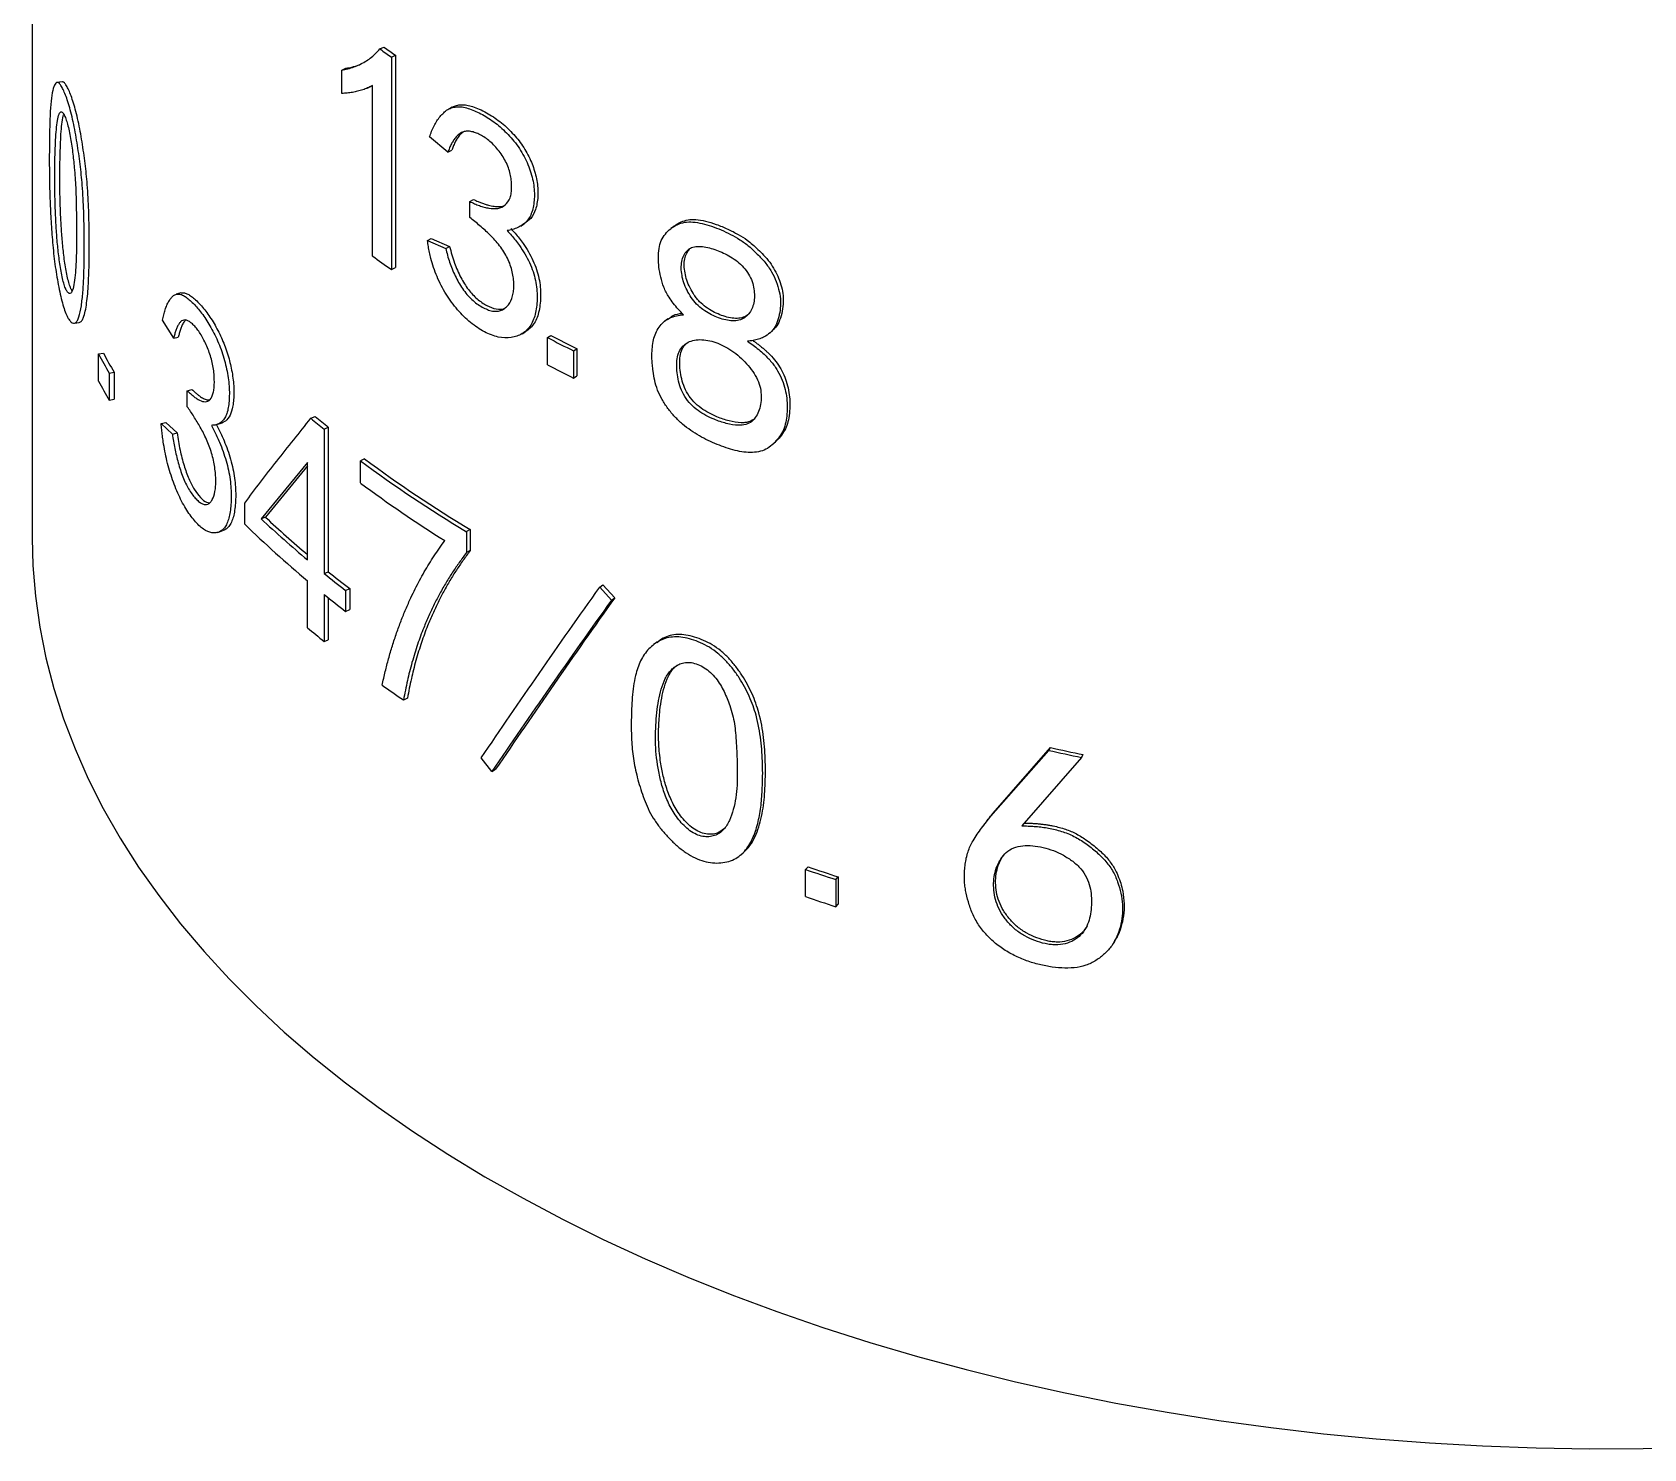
# Model space of a CAD drawing. Header units: millimetres. Extents: x 107291 to 113922, y -130611 to -125922.
# Drawn here: x 111576.7 to 111826, y -128225.7 to -128006.5 of the extents above; entities that cross this region are included whole.
import ezdxf

# ---------------------------------------------------------------- set-up
doc = ezdxf.new("R2010")
doc.units = ezdxf.units.MM
doc.header["$LTSCALE"] = 13
doc.layers.add('几何体', color=7, linetype='Continuous')

msp = doc.modelspace()

# ---------------------------------------------------------------- linework, layer by layer
at = {"layer": '几何体'}
for p, q in [((111576.74, -127684.67), (111576.74, -128084.83)), ((111630.52, -128009.13), (111631.14, -128008.84)), ((111632.31, -128010.39), (111632.92, -128010.1)), ((111632.92, -128010.1), (111632.92, -128042.95)), ((111624.61, -128012.39), (111625.26, -128012.11)), ((111624.61, -128016.02), (111624.61, -128012.39)), ((111632.31, -128010.39), (111632.31, -128043.24)), ((111629.35, -128041.14), (111629.35, -128014.78)), ((111641.03, -128025.12), (111638.19, -128022.74)), ((111641.03, -128025.12), (111641.62, -128024.8)), ((111644.41, -128032.72), (111644.99, -128032.4)), ((111644.41, -128035.21), (111644.41, -128032.72)), ((111637.87, -128038.77), (111638.47, -128038.46)), ((111637.87, -128038.77), (111640.71, -128040.01)), ((111638.47, -128038.46), (111641.3, -128039.69)), ((111640.71, -128040.01), (111641.3, -128039.69)), ((111632.31, -128043.24), (111632.92, -128042.95)), ((111598.62, -128053.88), (111596.87, -128051.09)), ((111598.62, -128053.88), (111599.34, -128053.69)), ((111656.44, -128053.78), (111656.98, -128053.44)), ((111656.44, -128057.98), (111656.44, -128053.78)), ((111690.83, -128053.07), (111690.87, -128053.03)), ((111586.99, -128056.31), (111587.75, -128056.17)), ((111586.99, -128060.51), (111586.99, -128056.31)), ((111660.48, -128055.85), (111661, -128055.5)), ((111660.48, -128055.85), (111660.48, -128060.05)), ((111661, -128055.5), (111661, -128059.7)), ((111588.64, -128059.28), (111589.4, -128059.13)), ((111588.64, -128059.28), (111588.64, -128063.48)), ((111589.4, -128059.13), (111589.4, -128063.33)), ((111660.48, -128060.05), (111661, -128059.7)), ((111600.73, -128061.99), (111601.45, -128061.79)), ((111600.73, -128064.47), (111600.73, -128061.99)), ((111588.64, -128063.48), (111589.4, -128063.33)), ((111596.69, -128067.07), (111597.42, -128066.89)), ((111596.69, -128067.07), (111598.42, -128068.72)), ((111597.42, -128066.89), (111599.15, -128068.53)), ((111619.85, -128066.26), (111620.51, -128066)), ((111598.42, -128068.72), (111599.15, -128068.53)), ((111621.88, -128067.92), (111622.53, -128067.65)), ((111621.88, -128067.92), (111621.88, -128090.27)), ((111622.53, -128067.65), (111622.53, -128090)), ((111619.32, -128073.08), (111612.14, -128081.81)), ((111619.32, -128073.62), (111612.82, -128081.57)), ((111619.32, -128088.16), (111619.32, -128073.08)), ((111628.14, -128072.55), (111627.5, -128072.84)), ((111627.5, -128076.27), (111627.5, -128072.84)), ((111609.61, -128082.62), (111609.61, -128079.37)), ((111612.82, -128081.57), (111612.14, -128081.81)), ((111644.49, -128083.48), (111643.91, -128083.8)), ((111643.91, -128083.8), (111643.91, -128087.05)), ((111644.49, -128083.48), (111644.49, -128086.73)), ((111644.49, -128086.73), (111643.91, -128087.05)), ((111619.32, -128098.67), (111619.32, -128091.41)), ((111621.88, -128090.27), (111622.53, -128090)), ((111664.51, -128092.39), (111665.02, -128092.04)), ((111664.51, -128092.39), (111666.32, -128094.4)), ((111665.02, -128092.04), (111666.83, -128094.04)), ((111621.88, -128093.52), (111621.88, -128100.77)), ((111622.53, -128094.04), (111622.53, -128100.51)), ((111625.22, -128092.89), (111625.86, -128092.61)), ((111625.22, -128092.89), (111625.22, -128096.14)), ((111625.86, -128092.61), (111625.86, -128095.86)), ((111666.32, -128094.4), (111666.83, -128094.04)), ((111625.22, -128096.14), (111625.86, -128095.86)), ((111621.88, -128100.77), (111622.53, -128100.51)), ((111634.77, -128109.55), (111634.16, -128109.85)), ((111725.35, -128127.37), (111734.24, -128117.21)), ((111733.96, -128117.65), (111734.24, -128117.21)), ((111647.85, -128120.89), (111646.2, -128118.78)), ((111725.03, -128127.8), (111733.96, -128117.65)), ((111739.03, -128118.72), (111729.81, -128129.32)), ((111739.03, -128118.72), (111739.3, -128118.28)), ((111647.85, -128120.89), (111648.42, -128120.56)), ((111725.03, -128127.8), (111725.35, -128127.37)), ((111696.35, -128136.06), (111696.76, -128135.66)), ((111696.35, -128140.26), (111696.35, -128136.06)), ((111701.03, -128137.61), (111701.42, -128137.21)), ((111701.42, -128137.21), (111701.42, -128141.41)), ((111701.03, -128137.61), (111701.03, -128141.82)), ((111701.03, -128141.82), (111701.42, -128141.41))]:
    msp.add_line(p, q, dxfattribs=at)
at = {"layer": '几何体', "flags": 128}
for points in [[(111581.37, -128014.23), (111580.98, -128014.28), (111580.58, -128014.32)], [(111641.71, -128018.13), (111641.42, -128018.29), (111641.12, -128018.44)], [(111652.3, -128036.52), (111652.57, -128036.36), (111652.84, -128036.19)], [(111676.01, -128036.54), (111675.77, -128036.73), (111675.52, -128036.92)], [(111599.73, -128046.88), (111599.37, -128046.98), (111599, -128047.08)], [(111583.25, -128051.55), (111583.63, -128051.5), (111584.02, -128051.44)], [(111675.07, -128050.85), (111674.83, -128051.04), (111674.59, -128051.23)], [(111652.5, -128053.19), (111652.77, -128053.03), (111653.04, -128052.86)], [(111690.88, -128053.02), (111691.04, -128052.88), (111691.25, -128052.68)], [(111605.44, -128067.17), (111605.79, -128067.07), (111606.14, -128066.96)], [(111691.3, -128070.27), (111691.51, -128070.08), (111691.72, -128069.89)], [(111576.74, -128084.83), (111576.85, -128089.01), (111577.24, -128093.79), (111577.9, -128098.56), (111578.85, -128103.31), (111580.08, -128108.04), (111581.58, -128112.75), (111583.36, -128117.42), (111585.42, -128122.05), (111587.74, -128126.64), (111590.34, -128131.19), (111593.2, -128135.68), (111596.32, -128140.11), (111599.7, -128144.48), (111603.34, -128148.77), (111607.22, -128153), (111611.36, -128157.15), (111615.73, -128161.21), (111620.34, -128165.18), (111625.19, -128169.07), (111630.25, -128172.85), (111635.54, -128176.53), (111641.04, -128180.11), (111646.75, -128183.58), (111652.66, -128186.93), (111658.76, -128190.17), (111665.05, -128193.28), (111671.52, -128196.27), (111678.16, -128199.13), (111684.97, -128201.86), (111691.93, -128204.46), (111699.04, -128206.91), (111706.29, -128209.23), (111713.68, -128211.4), (111721.18, -128213.43), (111728.81, -128215.3), (111736.53, -128217.03), (111744.36, -128218.6), (111752.27, -128220.02), (111760.26, -128221.29), (111768.32, -128222.4), (111776.45, -128223.34), (111784.62, -128224.13), (111792.84, -128224.76), (111801.08, -128225.23), (111809.35, -128225.53), (111817.64, -128225.67), (111825.92, -128225.65), (111834.2, -128225.47)], [(111605.44, -128083.91), (111605.79, -128083.8), (111606.14, -128083.69)], [(111673.35, -128100.9), (111673.1, -128101.09), (111672.85, -128101.28)], [(111686.47, -128133.67), (111686.69, -128133.48), (111686.9, -128133.29)], [(111744.09, -128147.27), (111744.21, -128147.06), (111744.33, -128146.84)]]:
    msp.add_lwpolyline(points, dxfattribs=at)
at = {"layer": '几何体'}
for centre, radius, start, end in [((111745.24, -127848.16), 197.66, 234.5254, 235.1583), ((111745.48, -127848.4), 197.02, 234.5254, 235.1583), ((111744.52, -127882.03), 196.43, 234.1008, 235.1601), ((111773.19, -127830.39), 252.06, 242.4074, 243.439), ((111773.34, -127830.78), 251.23, 242.4074, 243.439), ((111680.12, -128006.13), 105.79, 208.3161, 210.1565), ((111680.58, -128006.16), 105.45, 208.3161, 210.1565), ((111773.19, -127834.6), 252.06, 242.4074, 243.439), ((111680.12, -128010.33), 105.79, 208.3161, 210.1565), ((111731.9, -127931.1), 175.57, 230.3428, 231.199), ((111732.19, -127931.27), 174.99, 230.3428, 231.199), ((111750.06, -127907.26), 206, 233.4911, 238.9818), ((111750.29, -127907.52), 205.32, 233.4911, 238.9818), ((111748.18, -127913.4), 202.71, 233.4645, 237.9251), ((111724.8, -127961.85), 164.56, 226.798, 230.1357), ((111724.81, -127962.33), 163.58, 226.7958, 229.8415), ((111722.93, -127967.23), 161.73, 225.5161, 230.1589), ((111735.42, -127949.05), 181.2, 231.2016, 232.5431), ((111735.7, -127949.24), 180.61, 231.2016, 232.5431), ((111735.42, -127952.29), 181.2, 231.2016, 232.5431), ((111731.54, -127964.39), 175, 230.1131, 231.2001), ((111746.54, -127944.48), 199.93, 234.6501, 235.8017), ((111814.11, -127752.26), 373.59, 257.6557, 258.4475), ((111814.09, -127751.5), 374.81, 257.6557, 258.4475), ((111800.51, -127830.21), 323.1, 251.1931, 252.0673), ((111800.58, -127830.81), 322.05, 251.1931, 252.0673), ((111800.51, -127834.41), 323.1, 251.1931, 252.0673)]:
    msp.add_arc(centre, radius, start, end, dxfattribs=at)
for points, knots in [([(111624.61, -128012.39), (111624.93, -128012.34), (111625.57, -128012.23), (111626.48, -128011.93), (111627.38, -128011.57), (111628.22, -128011.11), (111629.05, -128010.55), (111629.81, -128009.9), (111630.29, -128009.39), (111630.52, -128009.13)], [0, 0, 0, 0, 0.140882, 0.289578, 0.425671, 0.575323, 0.712601, 0.858595, 1, 1, 1, 1]), ([(111625.26, -128012.11), (111625.57, -128012.06), (111626.21, -128011.94), (111627.03, -128011.69), (111627.53, -128011.47), (111627.72, -128011.39)], [0, 0, 0, 0, 0.3668284, 0.7540698, 1, 1, 1, 1]), ([(111579.4, -128023.78), (111579.41, -128023.2), (111579.42, -128022.02), (111579.46, -128020.34), (111579.54, -128018.5), (111579.68, -128016.64), (111579.92, -128015.39), (111580.17, -128014.71), (111580.39, -128014.39), (111580.64, -128014.27), (111580.93, -128014.43), (111581.26, -128014.88), (111581.61, -128015.58), (111581.98, -128016.47), (111582.35, -128017.56), (111582.73, -128018.89), (111583.08, -128020.38), (111583.4, -128021.99), (111583.78, -128024.18), (111584.09, -128026.41), (111584.34, -128028.6), (111584.56, -128031.08), (111584.72, -128034.28), (111584.81, -128038.1), (111584.79, -128041.44), (111584.73, -128044.35), (111584.59, -128046.78), (111584.36, -128048.94), (111584.06, -128050.39), (111583.74, -128051.18), (111583.45, -128051.52), (111583.12, -128051.6), (111582.77, -128051.42), (111582.4, -128051), (111582.03, -128050.3), (111581.66, -128049.32), (111581.31, -128048.1), (111580.99, -128046.71), (111580.69, -128045.21), (111580.43, -128043.64), (111580.19, -128042.01), (111580, -128040.33), (111579.85, -128038.67), (111579.73, -128037.03), (111579.6, -128034.87), (111579.47, -128032.24), (111579.4, -128029.27), (111579.38, -128026.47), (111579.39, -128024.67), (111579.4, -128023.78)], [0, 0, 0, 0, 0.020683, 0.041911, 0.062472, 0.093682, 0.124892, 0.140524, 0.15616, 0.1718, 0.187443, 0.20309, 0.218748, 0.234408, 0.250059, 0.265704, 0.281345, 0.296981, 0.312616, 0.343827, 0.359451, 0.375071, 0.416505, 0.457995, 0.499964, 0.531198, 0.56243, 0.593654, 0.624858, 0.640486, 0.656113, 0.671754, 0.6874, 0.703046, 0.718702, 0.734356, 0.750005, 0.765653, 0.781307, 0.796936, 0.812588, 0.828212, 0.843833, 0.859459, 0.875083, 0.906308, 0.937528, 0.968968, 1, 1, 1, 1]), ([(111584.02, -128051.42), (111584.09, -128051.41), (111584.26, -128051.38), (111584.51, -128051.05), (111584.78, -128050.41), (111585.02, -128049.41), (111585.21, -128048.1), (111585.36, -128046.63), (111585.45, -128045.04), (111585.52, -128043.36), (111585.57, -128041.02), (111585.58, -128037.98), (111585.49, -128034.16), (111585.31, -128030.46), (111584.95, -128026.85), (111584.55, -128024.06), (111584.17, -128021.87), (111583.85, -128020.27), (111583.5, -128018.79), (111583.13, -128017.46), (111582.76, -128016.37), (111582.39, -128015.48), (111582.04, -128014.78), (111581.72, -128014.35), (111581.5, -128014.19), (111581.39, -128014.24), (111581.37, -128014.25)], [0, 0, 0, 0, 0.019605, 0.050983, 0.082376, 0.124334, 0.16621, 0.207954, 0.24999, 0.291167, 0.333584, 0.417981, 0.501417, 0.584733, 0.64746, 0.710163, 0.741557, 0.772936, 0.804311, 0.83568, 0.867053, 0.898442, 0.929831, 0.961206, 0.992585, 1, 1, 1, 1]), ([(111629.35, -128014.78), (111629.1, -128014.91), (111628.62, -128015.17), (111627.86, -128015.47), (111627.08, -128015.69), (111626.27, -128015.86), (111625.45, -128015.96), (111624.9, -128016), (111624.61, -128016.02)], [0, 0, 0, 0, 0.169169, 0.326691, 0.499896, 0.667896, 0.830059, 1, 1, 1, 1]), ([(111628.53, -128015.2), (111628.63, -128015.15), (111628.83, -128015.06), (111629.03, -128014.97), (111629.13, -128014.92)], [0, 0, 0, 0, 0.500004, 1, 1, 1, 1]), ([(111629.35, -128014.82), (111629.31, -128014.84), (111629.24, -128014.87), (111629.17, -128014.9), (111629.13, -128014.92)], [0, 0, 0, 0, 0.5586179, 1, 1, 1, 1]), ([(111580.27, -128025.44), (111580.25, -128026.7), (111580.2, -128029.21), (111580.26, -128032.75), (111580.39, -128035.74), (111580.53, -128038.09), (111580.72, -128040.12), (111580.92, -128041.75), (111581.1, -128042.95), (111581.3, -128044.1), (111581.54, -128045.15), (111581.81, -128046.01), (111582.08, -128046.61), (111582.34, -128046.92), (111582.58, -128046.99), (111582.8, -128046.83), (111583.04, -128046.33), (111583.25, -128045.31), (111583.42, -128043.76), (111583.53, -128042.06), (111583.59, -128040.32), (111583.6, -128038.6), (111583.59, -128036.96), (111583.58, -128035.31), (111583.55, -128033.65), (111583.52, -128032.07), (111583.47, -128030.57), (111583.38, -128029.06), (111583.23, -128027.24), (111583.05, -128025.5), (111582.84, -128023.87), (111582.64, -128022.66), (111582.4, -128021.51), (111582.14, -128020.52), (111581.87, -128019.71), (111581.6, -128019.14), (111581.36, -128018.85), (111581.14, -128018.84), (111580.97, -128019.05), (111580.76, -128019.52), (111580.58, -128020.48), (111580.43, -128021.95), (111580.33, -128023.62), (111580.29, -128024.83), (111580.27, -128025.44)], [0, 0, 0, 0, 0.062464, 0.124898, 0.156142, 0.187378, 0.218603, 0.23424, 0.249878, 0.265523, 0.281168, 0.296809, 0.312447, 0.328096, 0.343742, 0.359378, 0.37501, 0.406212, 0.437454, 0.468697, 0.499937, 0.52462, 0.550462, 0.57519, 0.601039, 0.624934, 0.645918, 0.666463, 0.687425, 0.718662, 0.734296, 0.749925, 0.765553, 0.781191, 0.796844, 0.812487, 0.828132, 0.843771, 0.859411, 0.875048, 0.906268, 0.937509, 0.968752, 1, 1, 1, 1]), ([(111581.06, -128025.35), (111581.08, -128024.75), (111581.12, -128023.53), (111581.21, -128021.86), (111581.36, -128020.4), (111581.51, -128019.53), (111581.62, -128019.28), (111581.63, -128019.25)], [0, 0, 0, 0, 0.243259, 0.486461, 0.729606, 0.972486, 1, 1, 1, 1]), ([(111638.19, -128022.74), (111638.29, -128022.44), (111638.51, -128021.86), (111638.88, -128021.02), (111639.31, -128020.26), (111639.81, -128019.58), (111640.37, -128018.99), (111640.99, -128018.48), (111641.72, -128018.17), (111642.54, -128018.04), (111643.44, -128018.11), (111644.39, -128018.37), (111645.38, -128018.77), (111646.37, -128019.27), (111647.38, -128019.87), (111648.39, -128020.57), (111649.38, -128021.4), (111650.34, -128022.34), (111651.26, -128023.37), (111652.1, -128024.51), (111652.84, -128025.74), (111653.44, -128027.02), (111653.9, -128028.32), (111654.22, -128029.6), (111654.4, -128030.84), (111654.43, -128032.02), (111654.32, -128033.12), (111654.12, -128034.15), (111653.77, -128035.06), (111653.24, -128035.79), (111652.6, -128036.36), (111651.86, -128036.77), (111651.06, -128037.07), (111650.49, -128037.18), (111650.21, -128037.23)], [0, 0, 0, 0, 0.031229, 0.062457, 0.093847, 0.124928, 0.156174, 0.187424, 0.21867, 0.249931, 0.281211, 0.312507, 0.343812, 0.375125, 0.406432, 0.437739, 0.469039, 0.500334, 0.53163, 0.562864, 0.593873, 0.625322, 0.656531, 0.687736, 0.718934, 0.750134, 0.781337, 0.812546, 0.843742, 0.874958, 0.906194, 0.937446, 0.968717, 1, 1, 1, 1]), ([(111641.71, -128018.13), (111641.93, -128018.03), (111642.37, -128017.83), (111643.13, -128017.73), (111643.96, -128017.79), (111644.88, -128018.02), (111645.91, -128018.42), (111646.98, -128018.96), (111648.05, -128019.62), (111649.08, -128020.34), (111650.06, -128021.18), (111650.99, -128022.1), (111651.84, -128023.08), (111652.6, -128024.11), (111653.28, -128025.21), (111653.83, -128026.33), (111654.28, -128027.48), (111654.62, -128028.62), (111654.93, -128030.17), (111655, -128031.67), (111654.83, -128033.02), (111654.55, -128034.23), (111653.95, -128035.41), (111653.19, -128035.92), (111652.82, -128036.16)], [0, 0, 0, 0, 0.038696, 0.078513, 0.118239, 0.159584, 0.204472, 0.253498, 0.299185, 0.342775, 0.385394, 0.427708, 0.467983, 0.50642, 0.545151, 0.584466, 0.620608, 0.659802, 0.699284, 0.778427, 0.820785, 0.860714, 0.93307, 1, 1, 1, 1]), ([(111644.41, -128032.72), (111644.66, -128032.84), (111645.16, -128033.08), (111645.9, -128033.37), (111646.65, -128033.61), (111647.62, -128033.83), (111648.79, -128033.88), (111649.96, -128033.37), (111650.6, -128032.41), (111650.85, -128031.41), (111650.91, -128030.56), (111650.88, -128029.66), (111650.76, -128028.72), (111650.5, -128027.74), (111650.11, -128026.76), (111649.58, -128025.81), (111648.75, -128024.64), (111647.8, -128023.61), (111646.79, -128022.84), (111646.03, -128022.37), (111645.28, -128022.07), (111644.56, -128021.87), (111643.87, -128021.82), (111643.27, -128021.99), (111642.74, -128022.3), (111642.29, -128022.73), (111641.91, -128023.24), (111641.57, -128023.81), (111641.28, -128024.44), (111641.11, -128024.89), (111641.03, -128025.12)], [0, 0, 0, 0, 0.031335, 0.062665, 0.093994, 0.125314, 0.187821, 0.250174, 0.312382, 0.343606, 0.374817, 0.406326, 0.437197, 0.468599, 0.499693, 0.53101, 0.562215, 0.624658, 0.655972, 0.687282, 0.718601, 0.749913, 0.7812, 0.812469, 0.843796, 0.874997, 0.906255, 0.937507, 0.968754, 1, 1, 1, 1]), ([(111643.37, -128021.99), (111643.24, -128022.1), (111642.9, -128022.36), (111642.57, -128022.82), (111642.3, -128023.25), (111642.13, -128023.56), (111641.98, -128023.89), (111641.8, -128024.3), (111641.69, -128024.61), (111641.62, -128024.8)], [0, 0, 0, 0, 0.168406, 0.414787, 0.517898, 0.620717, 0.724665, 0.833911, 1, 1, 1, 1]), ([(111582.92, -128046.53), (111582.9, -128046.51), (111582.79, -128046.39), (111582.59, -128045.9), (111582.32, -128045.05), (111582.09, -128044), (111581.88, -128042.85), (111581.7, -128041.66), (111581.55, -128040.43), (111581.43, -128039.22), (111581.29, -128037.61), (111581.17, -128035.66), (111581.07, -128033.16), (111581.01, -128030.53), (111581, -128027.84), (111581.04, -128026.18), (111581.06, -128025.35)], [0, 0, 0, 0, 0.0115225, 0.0608607, 0.1102135, 0.1595976, 0.2090119, 0.258425, 0.3078606, 0.357299, 0.4067457, 0.5055855, 0.6044703, 0.7362468, 0.8690427, 1, 1, 1, 1]), ([(111644.99, -128032.4), (111645.23, -128032.52), (111645.64, -128032.72), (111646.25, -128032.96), (111646.78, -128033.15), (111647.29, -128033.3), (111647.74, -128033.4), (111648.18, -128033.47), (111648.88, -128033.52), (111649.48, -128033.54), (111649.82, -128033.3), (111649.84, -128033.29)], [0, 0, 0, 0, 0.139604, 0.243769, 0.357487, 0.454173, 0.544235, 0.632153, 0.717042, 0.983393, 1, 1, 1, 1]), ([(111650.21, -128037.23), (111650.43, -128037.48), (111650.87, -128037.96), (111651.52, -128038.73), (111652.22, -128039.67), (111652.96, -128040.83), (111653.66, -128042.18), (111654.24, -128043.57), (111654.73, -128045.41), (111654.9, -128047.6), (111654.72, -128049.58), (111654.31, -128050.97), (111653.87, -128051.89), (111653.28, -128052.63), (111652.55, -128053.2), (111651.72, -128053.58), (111650.52, -128053.88), (111649.18, -128053.83), (111647.76, -128053.4), (111646.68, -128052.91), (111645.6, -128052.25), (111644.54, -128051.46), (111643.51, -128050.55), (111642.52, -128049.5), (111641.6, -128048.32), (111640.74, -128047.07), (111639.98, -128045.74), (111639.33, -128044.35), (111638.81, -128042.94), (111638.44, -128041.68), (111638.19, -128040.6), (111638.01, -128039.67), (111637.92, -128039.08), (111637.87, -128038.77)], [0, 0, 0, 0, 0.021264, 0.041671, 0.062599, 0.093889, 0.125105, 0.156327, 0.187529, 0.249815, 0.312187, 0.343405, 0.374629, 0.405859, 0.437115, 0.468379, 0.499662, 0.562117, 0.593426, 0.624739, 0.656058, 0.687373, 0.71868, 0.749983, 0.781275, 0.812555, 0.843817, 0.875066, 0.906304, 0.937532, 0.958556, 0.978957, 1, 1, 1, 1]), ([(111640.71, -128040.01), (111640.79, -128040.36), (111640.96, -128041.05), (111641.28, -128042.11), (111641.69, -128043.17), (111642.15, -128044.22), (111642.68, -128045.24), (111643.29, -128046.22), (111643.97, -128047.13), (111644.73, -128047.91), (111645.52, -128048.55), (111646.33, -128049.08), (111647.14, -128049.46), (111647.94, -128049.71), (111648.68, -128049.73), (111649.36, -128049.57), (111649.93, -128049.21), (111650.57, -128048.55), (111651.02, -128047.63), (111651.22, -128046.51), (111651.25, -128045.59), (111651.19, -128044.62), (111651.01, -128043.6), (111650.71, -128042.55), (111650.12, -128041.16), (111649.28, -128039.84), (111648.31, -128038.7), (111647.56, -128037.9), (111646.78, -128037.17), (111645.99, -128036.48), (111645.2, -128035.82), (111644.68, -128035.41), (111644.41, -128035.21)], [0, 0, 0, 0, 0.031236, 0.062468, 0.093711, 0.124965, 0.156224, 0.18749, 0.218762, 0.25006, 0.281358, 0.312674, 0.343981, 0.37528, 0.406549, 0.437821, 0.469064, 0.500309, 0.562571, 0.593777, 0.624986, 0.656202, 0.68741, 0.718624, 0.749852, 0.812119, 0.843407, 0.874717, 0.90603, 0.937351, 0.968674, 1, 1, 1, 1]), ([(111650.76, -128036.9), (111650.99, -128037.15), (111651.43, -128037.63), (111652.08, -128038.4), (111652.77, -128039.34), (111653.51, -128040.49), (111654.21, -128041.85), (111654.79, -128043.24), (111655.27, -128045.09), (111655.44, -128047.28), (111655.22, -128049.66), (111654.61, -128051.34), (111653.8, -128052.3), (111653.33, -128052.72), (111653.05, -128052.85), (111653.04, -128052.86)], [0, 0, 0, 0, 0.048617, 0.095096, 0.142655, 0.213817, 0.284914, 0.356318, 0.427683, 0.570174, 0.712937, 0.855448, 0.926155, 0.997372, 1, 1, 1, 1]), ([(111677.48, -128050.24), (111677.2, -128049.96), (111676.66, -128049.39), (111675.89, -128048.48), (111675.1, -128047.37), (111674.38, -128045.99), (111673.93, -128044.42), (111673.65, -128042.88), (111673.56, -128041.4), (111673.65, -128040), (111673.99, -128038.74), (111674.64, -128037.72), (111675.48, -128036.9), (111676.48, -128036.28), (111677.62, -128035.89), (111678.94, -128035.86), (111680.36, -128036.12), (111681.82, -128036.54), (111683.29, -128037.11), (111684.76, -128037.79), (111686.21, -128038.6), (111687.62, -128039.62), (111688.9, -128040.84), (111690.13, -128042.12), (111691.12, -128043.58), (111691.86, -128045.11), (111692.33, -128046.65), (111692.53, -128048.16), (111692.44, -128049.57), (111692.15, -128050.89), (111691.71, -128052.12), (111690.92, -128053.07), (111690, -128053.68), (111689.09, -128054.04), (111688.24, -128054.24), (111687.65, -128054.31), (111687.35, -128054.34)], [0, 0, 0, 0, 0.021176, 0.042107, 0.062576, 0.093759, 0.124967, 0.156185, 0.187403, 0.218609, 0.249804, 0.280803, 0.312263, 0.343715, 0.374804, 0.405507, 0.437034, 0.468714, 0.500003, 0.531328, 0.562643, 0.593934, 0.625227, 0.656495, 0.687716, 0.718866, 0.750136, 0.781326, 0.812535, 0.843752, 0.874958, 0.906167, 0.937402, 0.958175, 0.978918, 1, 1, 1, 1]), ([(111676.01, -128036.55), (111676.02, -128036.54), (111676.32, -128036.25), (111677.04, -128035.89), (111678.15, -128035.51), (111679.44, -128035.49), (111680.91, -128035.75), (111682.57, -128036.25), (111684.27, -128036.95), (111685.88, -128037.76), (111687.17, -128038.57), (111688.18, -128039.37), (111689.02, -128040.15), (111689.93, -128041.05), (111690.83, -128042.11), (111691.61, -128043.33), (111692.23, -128044.62), (111692.67, -128045.95), (111692.92, -128047.3), (111692.91, -128048.69), (111692.69, -128050.09), (111692.28, -128051.39), (111691.76, -128052.25), (111691.34, -128052.57), (111691.22, -128052.65)], [0, 0, 0, 0, 0.001575, 0.056996, 0.106254, 0.154331, 0.209891, 0.270624, 0.334724, 0.39327, 0.444298, 0.476421, 0.510395, 0.547034, 0.590738, 0.633603, 0.677975, 0.723714, 0.769548, 0.817972, 0.874866, 0.932084, 0.981442, 1, 1, 1, 1]), ([(111641.3, -128039.69), (111641.52, -128040.54), (111641.93, -128042.15), (111642.95, -128044.42), (111644.13, -128046.37), (111645.55, -128047.87), (111647.04, -128048.88), (111648.5, -128049.43), (111649.58, -128049.43), (111650.03, -128049.09), (111650.16, -128048.98)], [0, 0, 0, 0, 0.166725, 0.31508, 0.447145, 0.57259, 0.703508, 0.828465, 0.947408, 1, 1, 1, 1]), ([(111677.1, -128043.02), (111677.18, -128043.77), (111677.3, -128044.91), (111678, -128046.46), (111678.64, -128047.6), (111679.48, -128048.64), (111680.48, -128049.48), (111681.54, -128050.14), (111682.63, -128050.64), (111683.73, -128051.01), (111684.81, -128051.21), (111685.83, -128051.19), (111686.73, -128050.88), (111687.43, -128050.3), (111687.99, -128049.57), (111688.32, -128048.66), (111688.46, -128047.63), (111688.42, -128046.54), (111688.22, -128045.4), (111687.75, -128044.23), (111687, -128043.14), (111686.07, -128042.19), (111685.03, -128041.42), (111683.94, -128040.81), (111682.48, -128040.19), (111681.02, -128039.74), (111679.81, -128039.64), (111679.16, -128039.71), (111678.57, -128039.88), (111677.99, -128040.32), (111677.28, -128041.29), (111677.17, -128042.33), (111677.1, -128043.02)], [0, 0, 0, 0, 0.062144, 0.093395, 0.124657, 0.155904, 0.18719, 0.218505, 0.249849, 0.281194, 0.312512, 0.343811, 0.375077, 0.406332, 0.437572, 0.468805, 0.500038, 0.531271, 0.562491, 0.593693, 0.624919, 0.656186, 0.687502, 0.718834, 0.750179, 0.812772, 0.844089, 0.860388, 0.875416, 0.90665, 0.93788, 1, 1, 1, 1]), ([(111677.57, -128042.64), (111677.59, -128042.29), (111677.62, -128041.59), (111677.92, -128040.71), (111678.26, -128040.28), (111678.42, -128040.08)], [0, 0, 0, 0, 0.348586, 0.697194, 1, 1, 1, 1]), ([(111687.66, -128050.03), (111687.5, -128050.18), (111687.1, -128050.53), (111686.27, -128050.8), (111685.26, -128050.83), (111684.18, -128050.63), (111683.09, -128050.26), (111682, -128049.76), (111680.94, -128049.1), (111680.11, -128048.4), (111679.52, -128047.74), (111679, -128047.03), (111678.47, -128046.09), (111677.77, -128044.53), (111677.65, -128043.4), (111677.57, -128042.64)], [0, 0, 0, 0, 0.058318, 0.136796, 0.215305, 0.293833, 0.372419, 0.451002, 0.529524, 0.608006, 0.647302, 0.68662, 0.765159, 0.84371, 1, 1, 1, 1]), ([(111596.87, -128051.09), (111596.94, -128050.81), (111597.07, -128050.25), (111597.3, -128049.47), (111597.56, -128048.77), (111597.86, -128048.16), (111598.21, -128047.65), (111598.59, -128047.24), (111599.05, -128047.03), (111599.56, -128047.03), (111600.12, -128047.23), (111600.72, -128047.64), (111601.34, -128048.18), (111601.98, -128048.83), (111602.62, -128049.58), (111603.27, -128050.43), (111603.92, -128051.4), (111604.55, -128052.49), (111605.15, -128053.66), (111605.7, -128054.93), (111606.19, -128056.27), (111606.59, -128057.64), (111606.89, -128059), (111607.1, -128060.33), (111607.23, -128061.61), (111607.24, -128062.79), (111607.17, -128063.87), (111607.04, -128064.87), (111606.8, -128065.73), (111606.46, -128066.38), (111606.03, -128066.86), (111605.54, -128067.15), (111605.02, -128067.33), (111604.65, -128067.35), (111604.46, -128067.36)], [0, 0, 0, 0, 0.031229, 0.062457, 0.093847, 0.124928, 0.156174, 0.187424, 0.21867, 0.249931, 0.281211, 0.312507, 0.343812, 0.375125, 0.406432, 0.437739, 0.469039, 0.500334, 0.53163, 0.562864, 0.593873, 0.625322, 0.656531, 0.687736, 0.718934, 0.750134, 0.781337, 0.812546, 0.843742, 0.874958, 0.906194, 0.937446, 0.968717, 1, 1, 1, 1]), ([(111599.73, -128046.9), (111599.76, -128046.88), (111599.93, -128046.81), (111600.28, -128046.84), (111600.8, -128047.02), (111601.39, -128047.39), (111602.03, -128047.94), (111602.72, -128048.64), (111603.41, -128049.46), (111604.07, -128050.34), (111604.71, -128051.32), (111605.31, -128052.38), (111605.87, -128053.49), (111606.37, -128054.64), (111606.82, -128055.83), (111607.18, -128057.04), (111607.48, -128058.26), (111607.71, -128059.45), (111607.92, -128061.05), (111607.96, -128062.56), (111607.84, -128063.88), (111607.66, -128065.05), (111607.22, -128066.17), (111606.64, -128066.72), (111606.25, -128066.91), (111606.16, -128066.95), (111606.14, -128066.95)], [0, 0, 0, 0, 0.0076577, 0.0473651, 0.0869801, 0.1282111, 0.1729746, 0.2218652, 0.2674247, 0.3108942, 0.3533957, 0.3955915, 0.435755, 0.4740861, 0.512709, 0.5519154, 0.5879574, 0.6270425, 0.6664157, 0.7453393, 0.7875797, 0.8273977, 0.8995538, 0.9777425, 0.9950514, 1, 1, 1, 1]), ([(111675.15, -128050.95), (111675.38, -128050.73), (111675.94, -128050.2), (111676.78, -128050.09), (111677.28, -128050.03)], [0, 0, 0, 0, 0.411771, 1, 1, 1, 1]), ([(111600.73, -128061.99), (111600.89, -128062.15), (111601.21, -128062.46), (111601.68, -128062.86), (111602.15, -128063.21), (111602.78, -128063.57), (111603.53, -128063.8), (111604.3, -128063.46), (111604.71, -128062.6), (111604.88, -128061.63), (111604.92, -128060.8), (111604.9, -128059.9), (111604.82, -128058.93), (111604.65, -128057.92), (111604.39, -128056.87), (111604.05, -128055.84), (111603.51, -128054.55), (111602.89, -128053.38), (111602.25, -128052.46), (111601.76, -128051.87), (111601.28, -128051.46), (111600.82, -128051.16), (111600.39, -128051.01), (111600.01, -128051.09), (111599.68, -128051.32), (111599.4, -128051.68), (111599.16, -128052.14), (111598.95, -128052.66), (111598.77, -128053.25), (111598.67, -128053.67), (111598.62, -128053.88)], [0, 0, 0, 0, 0.031335, 0.062665, 0.093994, 0.125314, 0.187821, 0.250174, 0.312382, 0.343606, 0.374817, 0.406326, 0.437197, 0.468599, 0.499693, 0.53101, 0.562215, 0.624658, 0.655972, 0.687282, 0.718601, 0.749913, 0.7812, 0.812469, 0.843796, 0.874997, 0.906255, 0.937507, 0.968754, 1, 1, 1, 1]), ([(111600.49, -128051.07), (111600.39, -128051.18), (111600.16, -128051.41), (111599.94, -128051.85), (111599.77, -128052.23), (111599.66, -128052.52), (111599.57, -128052.82), (111599.46, -128053.21), (111599.39, -128053.51), (111599.34, -128053.69)], [0, 0, 0, 0, 0.197748, 0.435436, 0.534908, 0.6341, 0.73438, 0.839772, 1, 1, 1, 1]), ([(111672.58, -128056.17), (111672.65, -128055.37), (111672.78, -128053.77), (111673.74, -128051.86), (111675.32, -128050.58), (111676.76, -128050.35), (111677.48, -128050.24)], [0, 0, 0, 0, 0.249775, 0.499776, 0.749513, 1, 1, 1, 1]), ([(111687.35, -128054.34), (111687.65, -128054.54), (111688.24, -128054.94), (111689.11, -128055.62), (111689.88, -128056.28), (111690.54, -128056.93), (111691.28, -128057.76), (111692.08, -128058.9), (111692.77, -128060.34), (111693.23, -128061.77), (111693.47, -128063.2), (111693.53, -128064.58), (111693.45, -128065.93), (111693.26, -128067.22), (111692.83, -128068.37), (111692.16, -128069.34), (111691.4, -128070.22), (111690.51, -128070.96), (111689.4, -128071.42), (111688.15, -128071.58), (111686.83, -128071.52), (111685.45, -128071.25), (111684.07, -128070.84), (111682.67, -128070.32), (111681.29, -128069.71), (111679.93, -128069), (111678.6, -128068.17), (111677.31, -128067.19), (111676.12, -128066.04), (111675.04, -128064.76), (111674.13, -128063.36), (111673.43, -128061.89), (111672.99, -128060.4), (111672.78, -128059.12), (111672.65, -128058.01), (111672.59, -128057.08), (111672.58, -128056.48), (111672.58, -128056.17)], [0, 0, 0, 0, 0.020925, 0.041732, 0.062608, 0.07825, 0.093891, 0.125082, 0.15629, 0.187491, 0.217379, 0.249902, 0.281117, 0.312323, 0.343523, 0.374744, 0.405985, 0.437225, 0.468451, 0.499724, 0.530962, 0.561608, 0.593567, 0.624954, 0.656273, 0.687589, 0.718895, 0.750188, 0.781466, 0.81271, 0.843945, 0.875146, 0.906343, 0.937558, 0.958617, 0.978961, 1, 1, 1, 1]), ([(111676.43, -128057.64), (111676.43, -128058.05), (111676.42, -128058.88), (111676.62, -128060.2), (111676.99, -128061.55), (111677.6, -128062.9), (111678.56, -128064.12), (111679.71, -128065.09), (111680.94, -128065.83), (111682.41, -128066.54), (111684.1, -128067.09), (111685.77, -128067.41), (111687.13, -128067.29), (111688.09, -128066.8), (111688.76, -128065.97), (111689.21, -128064.97), (111689.47, -128063.84), (111689.52, -128062.61), (111689.34, -128061.3), (111688.81, -128059.96), (111687.98, -128058.68), (111686.98, -128057.52), (111685.87, -128056.48), (111684.67, -128055.58), (111683.41, -128054.9), (111682.14, -128054.41), (111680.9, -128054.12), (111679.71, -128054.06), (111678.64, -128054.27), (111677.72, -128054.73), (111677, -128055.46), (111676.55, -128056.44), (111676.47, -128057.24), (111676.43, -128057.64)], [0, 0, 0, 0, 0.031224, 0.062449, 0.094109, 0.124854, 0.156031, 0.187285, 0.218598, 0.249932, 0.296902, 0.343836, 0.37509, 0.40631, 0.437498, 0.468729, 0.499951, 0.531159, 0.56236, 0.593533, 0.624744, 0.656015, 0.687311, 0.718608, 0.749914, 0.781233, 0.812549, 0.843841, 0.875119, 0.906368, 0.937584, 0.968796, 1, 1, 1, 1]), ([(111676.9, -128057.26), (111676.94, -128056.87), (111677.02, -128056.08), (111677.4, -128055.19), (111677.8, -128054.81), (111677.96, -128054.67)], [0, 0, 0, 0, 0.380279, 0.760521, 1, 1, 1, 1]), ([(111688.19, -128054.23), (111688.27, -128054.28), (111688.51, -128054.44), (111688.89, -128054.73), (111689.34, -128055.07), (111689.78, -128055.43), (111690.18, -128055.78), (111690.8, -128056.36), (111691.55, -128057.18), (111692.38, -128058.33), (111693.02, -128059.57), (111693.7, -128061.38), (111693.96, -128063.28), (111693.9, -128065.13), (111693.75, -128066.48), (111693.39, -128067.66), (111692.8, -128068.66), (111692.24, -128069.4), (111691.82, -128069.77), (111691.7, -128069.87)], [0, 0, 0, 0, 0.014462, 0.041539, 0.068829, 0.095796, 0.121731, 0.145284, 0.214569, 0.277627, 0.346439, 0.416861, 0.569136, 0.656199, 0.740086, 0.812784, 0.88602, 0.969496, 1, 1, 1, 1]), ([(111688.3, -128066.45), (111688.05, -128066.6), (111687.66, -128066.84), (111686.98, -128066.95), (111686, -128066.98), (111684.54, -128066.71), (111682.86, -128066.16), (111681.4, -128065.46), (111680.17, -128064.71), (111679.02, -128063.74), (111678.07, -128062.53), (111677.46, -128061.17), (111677.09, -128059.83), (111676.89, -128058.5), (111676.9, -128057.68), (111676.9, -128057.26)], [0, 0, 0, 0, 0.063003, 0.102088, 0.141175, 0.258275, 0.375445, 0.45361, 0.531733, 0.609741, 0.687622, 0.764502, 0.843715, 0.921854, 1, 1, 1, 1]), ([(111601.45, -128061.79), (111601.6, -128061.94), (111601.87, -128062.2), (111602.25, -128062.53), (111602.59, -128062.8), (111602.92, -128063.03), (111603.21, -128063.2), (111603.49, -128063.33), (111603.79, -128063.45), (111603.98, -128063.43), (111604.09, -128063.42)], [0, 0, 0, 0, 0.167452, 0.292394, 0.428797, 0.544768, 0.652796, 0.758251, 0.860074, 1, 1, 1, 1]), ([(111598.42, -128068.72), (111598.47, -128069.09), (111598.57, -128069.81), (111598.77, -128070.92), (111599.03, -128072.03), (111599.32, -128073.15), (111599.64, -128074.25), (111600.03, -128075.32), (111600.46, -128076.33), (111600.93, -128077.22), (111601.44, -128077.98), (111601.95, -128078.63), (111602.47, -128079.14), (111602.98, -128079.5), (111603.47, -128079.64), (111603.9, -128079.58), (111604.28, -128079.3), (111604.69, -128078.73), (111604.99, -128077.89), (111605.12, -128076.79), (111605.14, -128075.88), (111605.1, -128074.9), (111604.98, -128073.85), (111604.79, -128072.76), (111604.4, -128071.28), (111603.85, -128069.83), (111603.23, -128068.54), (111602.74, -128067.64), (111602.24, -128066.79), (111601.74, -128065.98), (111601.24, -128065.2), (111600.9, -128064.72), (111600.73, -128064.47)], [0, 0, 0, 0, 0.0312364, 0.0624678, 0.0937114, 0.1249649, 0.1562239, 0.1874898, 0.2187625, 0.2500602, 0.2813578, 0.3126742, 0.3439814, 0.3752803, 0.4065488, 0.4378207, 0.469064, 0.5003092, 0.5625709, 0.5937766, 0.6249863, 0.6562018, 0.6874099, 0.7186238, 0.7498524, 0.8121194, 0.8434068, 0.8747166, 0.9060299, 0.9373509, 0.9686738, 1, 1, 1, 1]), ([(111604.46, -128067.36), (111604.61, -128067.64), (111604.9, -128068.19), (111605.32, -128069.06), (111605.78, -128070.11), (111606.27, -128071.37), (111606.73, -128072.83), (111607.12, -128074.31), (111607.44, -128076.23), (111607.56, -128078.44), (111607.44, -128080.4), (111607.17, -128081.73), (111606.87, -128082.58), (111606.48, -128083.23), (111606, -128083.68), (111605.45, -128083.94), (111604.66, -128084.06), (111603.79, -128083.81), (111602.87, -128083.16), (111602.18, -128082.51), (111601.49, -128081.7), (111600.82, -128080.74), (111600.16, -128079.68), (111599.54, -128078.48), (111598.97, -128077.17), (111598.44, -128075.79), (111597.97, -128074.35), (111597.57, -128072.86), (111597.26, -128071.37), (111597.03, -128070.06), (111596.87, -128068.94), (111596.76, -128068), (111596.71, -128067.38), (111596.69, -128067.07)], [0, 0, 0, 0, 0.0212645, 0.041671, 0.0625985, 0.0938889, 0.125105, 0.1563268, 0.1875295, 0.2498153, 0.3121871, 0.3434054, 0.3746286, 0.4058591, 0.4371146, 0.4683793, 0.4996616, 0.562117, 0.5934257, 0.624739, 0.6560578, 0.6873731, 0.7186796, 0.7499831, 0.7812746, 0.8125551, 0.8438165, 0.8750661, 0.906304, 0.9375322, 0.9585559, 0.978957, 1, 1, 1, 1]), ([(111605.17, -128067.15), (111605.31, -128067.43), (111605.6, -128067.98), (111606.02, -128068.84), (111606.48, -128069.89), (111606.97, -128071.15), (111607.43, -128072.61), (111607.82, -128074.09), (111608.14, -128076.01), (111608.26, -128078.23), (111608.11, -128080.58), (111607.7, -128082.15), (111607.17, -128083.01), (111606.69, -128083.47), (111606.32, -128083.62), (111606.14, -128083.69)], [0, 0, 0, 0, 0.045496, 0.088994, 0.133501, 0.200098, 0.26663, 0.333452, 0.400238, 0.533585, 0.667186, 0.800555, 0.866725, 0.93337, 1, 1, 1, 1]), ([(111599.15, -128068.53), (111599.28, -128069.41), (111599.54, -128071.08), (111600.17, -128073.5), (111600.91, -128075.62), (111601.81, -128077.34), (111602.75, -128078.55), (111603.6, -128079.32), (111604.04, -128079.32), (111604.2, -128079.32)], [0, 0, 0, 0, 0.184494, 0.34866, 0.4948, 0.633615, 0.778486, 0.91676, 1, 1, 1, 1]), ([(111630.86, -128107.55), (111631.02, -128106.84), (111631.33, -128105.46), (111631.86, -128103.42), (111632.45, -128101.44), (111633.09, -128099.49), (111633.78, -128097.6), (111634.52, -128095.78), (111635.25, -128094.14), (111635.97, -128092.66), (111636.66, -128091.33), (111637.38, -128090.03), (111638.13, -128088.77), (111638.9, -128087.54), (111639.71, -128086.35), (111640.26, -128085.56), (111640.54, -128085.17)], [0, 0, 0, 0, 0.08132, 0.157788, 0.239143, 0.32092, 0.399606, 0.479647, 0.559534, 0.622744, 0.685586, 0.748498, 0.811683, 0.874251, 0.937082, 1, 1, 1, 1]), ([(111643.91, -128087.05), (111643.53, -128087.55), (111642.8, -128088.54), (111641.74, -128090.07), (111640.75, -128091.67), (111639.8, -128093.33), (111638.9, -128095.04), (111638.07, -128096.81), (111637.37, -128098.45), (111636.8, -128099.94), (111636.34, -128101.25), (111635.9, -128102.62), (111635.48, -128104.03), (111635.1, -128105.44), (111634.76, -128106.86), (111634.46, -128108.33), (111634.26, -128109.34), (111634.16, -128109.85)], [0, 0, 0, 0, 0.081435, 0.158692, 0.239575, 0.321294, 0.400062, 0.480066, 0.561066, 0.615377, 0.6691, 0.724389, 0.781888, 0.837221, 0.888824, 0.944381, 1, 1, 1, 1]), ([(111644.49, -128086.73), (111644.11, -128087.24), (111643.38, -128088.22), (111642.33, -128089.75), (111641.34, -128091.36), (111640.39, -128093.02), (111639.5, -128094.73), (111638.67, -128096.51), (111637.97, -128098.15), (111637.4, -128099.63), (111636.94, -128100.95), (111636.5, -128102.32), (111636.08, -128103.73), (111635.71, -128105.14), (111635.37, -128106.56), (111635.06, -128108.03), (111634.87, -128109.04), (111634.77, -128109.55)], [0, 0, 0, 0, 0.081403, 0.158634, 0.239499, 0.321202, 0.399962, 0.479963, 0.560963, 0.615281, 0.669009, 0.724308, 0.781819, 0.837165, 0.888782, 0.944356, 1, 1, 1, 1]), ([(111686.89, -128133.28), (111687.1, -128133.08), (111687.69, -128132.53), (111688.39, -128131.37), (111689.02, -128129.87), (111689.48, -128128.27), (111689.79, -128126.59), (111690, -128124.85), (111690.14, -128122.46), (111690.18, -128119.42), (111689.92, -128115.67), (111689.32, -128112.15), (111688.16, -128108.88), (111686.86, -128106.47), (111685.57, -128104.65), (111684.49, -128103.36), (111683.26, -128102.22), (111681.94, -128101.27), (111680.56, -128100.58), (111679.19, -128100.08), (111677.84, -128099.76), (111676.55, -128099.66), (111675.38, -128099.84), (111674.28, -128100.24), (111673.7, -128100.73), (111673.4, -128100.98)], [0, 0, 0, 0, 0.023988, 0.065977, 0.107884, 0.149659, 0.191726, 0.232934, 0.275382, 0.359842, 0.44334, 0.526718, 0.589491, 0.65224, 0.683657, 0.71506, 0.746458, 0.77785, 0.809247, 0.840659, 0.872072, 0.90347, 0.934872, 0.966284, 1, 1, 1, 1]), ([(111669.44, -128111.21), (111669.47, -128110.62), (111669.53, -128109.43), (111669.72, -128107.69), (111670.08, -128105.75), (111670.75, -128103.71), (111671.82, -128102.17), (111672.91, -128101.2), (111673.84, -128100.62), (111674.9, -128100.21), (111676.08, -128100.04), (111677.37, -128100.13), (111678.73, -128100.45), (111680.1, -128100.95), (111681.48, -128101.65), (111682.81, -128102.61), (111684.04, -128103.74), (111685.13, -128105.03), (111686.42, -128106.85), (111687.46, -128108.78), (111688.25, -128110.74), (111688.97, -128113.02), (111689.49, -128116.06), (111689.75, -128119.81), (111689.71, -128123.15), (111689.5, -128126.12), (111689.08, -128128.68), (111688.33, -128131.06), (111687.37, -128132.79), (111686.29, -128133.89), (111685.32, -128134.51), (111684.2, -128134.92), (111682.97, -128135.09), (111681.66, -128135.04), (111680.29, -128134.73), (111678.91, -128134.14), (111677.56, -128133.3), (111676.29, -128132.26), (111675.1, -128131.09), (111673.99, -128129.83), (111673, -128128.47), (111672.15, -128127.03), (111671.51, -128125.53), (111670.98, -128124.04), (111670.36, -128122.05), (111669.78, -128119.58), (111669.45, -128116.7), (111669.37, -128113.92), (111669.42, -128112.11), (111669.44, -128111.21)], [0, 0, 0, 0, 0.020683, 0.041911, 0.062472, 0.093682, 0.124892, 0.140524, 0.15616, 0.1718, 0.187443, 0.20309, 0.218748, 0.234408, 0.250059, 0.265704, 0.281345, 0.296981, 0.312616, 0.343827, 0.359451, 0.375071, 0.416505, 0.457995, 0.499964, 0.531198, 0.56243, 0.593654, 0.624858, 0.640486, 0.656113, 0.671754, 0.6874, 0.703046, 0.718702, 0.734356, 0.750005, 0.765653, 0.781307, 0.796936, 0.812588, 0.828212, 0.843833, 0.859459, 0.875083, 0.906308, 0.937528, 0.968968, 1, 1, 1, 1]), ([(111673.34, -128111.8), (111673.24, -128113.09), (111673.03, -128115.67), (111673.3, -128119.13), (111673.83, -128121.98), (111674.44, -128124.15), (111675.2, -128125.97), (111676.01, -128127.38), (111676.72, -128128.38), (111677.54, -128129.3), (111678.46, -128130.09), (111679.46, -128130.68), (111680.48, -128130.99), (111681.43, -128131.02), (111682.3, -128130.84), (111683.06, -128130.47), (111683.89, -128129.73), (111684.63, -128128.5), (111685.2, -128126.79), (111685.6, -128124.97), (111685.78, -128123.18), (111685.81, -128121.45), (111685.78, -128119.82), (111685.74, -128118.18), (111685.65, -128116.55), (111685.54, -128115), (111685.37, -128113.54), (111685.08, -128112.12), (111684.57, -128110.45), (111683.95, -128108.89), (111683.2, -128107.48), (111682.5, -128106.46), (111681.66, -128105.55), (111680.7, -128104.83), (111679.69, -128104.31), (111678.68, -128104.02), (111677.74, -128104), (111676.91, -128104.22), (111676.2, -128104.63), (111675.37, -128105.32), (111674.61, -128106.49), (111674, -128108.14), (111673.59, -128109.92), (111673.42, -128111.18), (111673.34, -128111.8)], [0, 0, 0, 0, 0.062464, 0.124898, 0.156142, 0.187378, 0.218603, 0.23424, 0.249878, 0.265523, 0.281168, 0.296809, 0.312447, 0.328096, 0.343742, 0.359378, 0.37501, 0.406212, 0.437454, 0.468697, 0.499937, 0.52462, 0.550462, 0.57519, 0.601039, 0.624934, 0.645918, 0.666463, 0.687425, 0.718662, 0.734296, 0.749925, 0.765553, 0.781191, 0.796844, 0.812487, 0.828132, 0.843771, 0.859411, 0.875048, 0.906268, 0.937509, 0.968752, 1, 1, 1, 1]), ([(111673.83, -128111.44), (111673.91, -128110.81), (111674.07, -128109.55), (111674.48, -128107.77), (111675.1, -128106.13), (111675.78, -128105.01), (111676.35, -128104.56), (111676.49, -128104.45)], [0, 0, 0, 0, 0.230858, 0.461663, 0.692412, 0.92291, 1, 1, 1, 1]), ([(111683.75, -128129.75), (111683.44, -128130.01), (111682.91, -128130.46), (111681.88, -128130.64), (111680.94, -128130.61), (111679.92, -128130.3), (111678.93, -128129.71), (111678.01, -128128.93), (111677.19, -128128.01), (111676.48, -128127.01), (111675.88, -128125.95), (111675.37, -128124.87), (111674.82, -128123.42), (111674.31, -128121.61), (111673.87, -128119.23), (111673.61, -128116.68), (111673.59, -128113.99), (111673.75, -128112.28), (111673.83, -128111.44)], [0, 0, 0, 0, 0.062712, 0.105303, 0.147879, 0.190411, 0.232956, 0.275528, 0.318126, 0.360722, 0.403339, 0.445957, 0.488583, 0.573788, 0.659032, 0.772631, 0.887108, 1, 1, 1, 1]), ([(111729.81, -128129.32), (111730.12, -128129.32), (111730.76, -128129.33), (111731.73, -128129.38), (111732.71, -128129.48), (111734.03, -128129.67), (111735.68, -128130.04), (111737.66, -128130.76), (111739.49, -128131.86), (111741.15, -128133.16), (111742.43, -128134.35), (111743.29, -128135.41), (111744.03, -128136.51), (111744.66, -128137.97), (111745.18, -128139.74), (111745.39, -128141.51), (111745.37, -128143.23), (111745.08, -128144.89), (111744.55, -128146.46), (111743.76, -128147.91), (111742.64, -128149.13), (111741.3, -128150.16), (111739.74, -128150.95), (111737.91, -128151.32), (111735.98, -128151.34), (111734, -128151.11), (111732.02, -128150.67), (111730.05, -128150.04), (111728.14, -128149.15), (111726.35, -128148.02), (111724.73, -128146.64), (111723.36, -128145.06), (111722.31, -128143.32), (111721.64, -128141.53), (111721.25, -128140.03), (111721.03, -128138.84), (111720.93, -128137.95), (111720.9, -128137.08), (111720.93, -128136.51), (111720.94, -128136.23)], [0, 0, 0, 0, 0.015661, 0.031322, 0.047132, 0.062647, 0.09395, 0.125222, 0.156473, 0.187753, 0.219002, 0.234631, 0.250249, 0.281461, 0.312669, 0.343874, 0.37508, 0.406292, 0.437503, 0.468714, 0.499939, 0.531186, 0.562411, 0.593672, 0.624956, 0.656265, 0.687575, 0.718884, 0.750172, 0.781451, 0.812697, 0.843921, 0.875128, 0.906335, 0.937552, 0.953166, 0.968777, 0.984387, 1, 1, 1, 1]), ([(111720.94, -128136.23), (111720.98, -128135.89), (111721.04, -128135.23), (111721.21, -128134.26), (111721.46, -128133.33), (111721.8, -128132.43), (111722.29, -128131.53), (111722.9, -128130.62), (111723.57, -128129.65), (111724.29, -128128.72), (111724.79, -128128.11), (111725.03, -128127.8)], [0, 0, 0, 0, 0.101474, 0.198002, 0.300641, 0.399493, 0.499824, 0.624855, 0.749891, 0.874942, 1, 1, 1, 1]), ([(111724.03, -128129.06), (111723.97, -128129.14), (111723.85, -128129.29), (111723.74, -128129.45), (111723.68, -128129.52)], [0, 0, 0, 0, 0.500012, 1, 1, 1, 1]), ([(111724.03, -128129.06), (111724.22, -128128.81), (111724.65, -128128.24), (111725.1, -128127.68), (111725.35, -128127.37)], [0, 0, 0, 0, 0.450808, 1, 1, 1, 1]), ([(111730.1, -128128.89), (111730.42, -128128.89), (111730.95, -128128.9), (111731.69, -128128.93), (111732.31, -128128.98), (111732.91, -128129.04), (111733.51, -128129.12), (111734.09, -128129.21), (111735.11, -128129.41), (111736.52, -128129.78), (111738.29, -128130.52), (111739.99, -128131.61), (111741.6, -128132.88), (111742.85, -128134.1), (111743.62, -128135.08), (111744.19, -128135.96), (111744.67, -128137), (111745.12, -128138.21), (111745.48, -128139.67), (111745.66, -128141.37), (111745.58, -128143.26), (111745.15, -128145.02), (111744.74, -128146.24), (111744.36, -128146.77), (111744.32, -128146.83)], [0, 0, 0, 0, 0.034267, 0.057281, 0.078819, 0.100015, 0.120792, 0.14134, 0.161385, 0.226833, 0.287142, 0.348797, 0.422363, 0.487929, 0.520507, 0.549972, 0.596281, 0.643292, 0.691591, 0.76692, 0.841534, 0.917908, 0.991375, 1, 1, 1, 1]), ([(111727.63, -128144.19), (111728.02, -128144.6), (111728.8, -128145.42), (111730.25, -128146.38), (111731.8, -128147.09), (111733.14, -128147.5), (111734.21, -128147.68), (111735.27, -128147.76), (111736.55, -128147.61), (111737.86, -128147.06), (111738.95, -128146.23), (111739.74, -128145.16), (111740.24, -128143.92), (111740.51, -128142.6), (111740.6, -128141.21), (111740.56, -128139.8), (111740.26, -128138.36), (111739.69, -128136.93), (111738.7, -128135.59), (111737.35, -128134.51), (111735.87, -128133.63), (111734.3, -128132.95), (111732.69, -128132.55), (111731.09, -128132.32), (111729.55, -128132.38), (111728.18, -128132.81), (111727.11, -128133.61), (111726.37, -128134.68), (111725.82, -128135.86), (111725.49, -128137.16), (111725.4, -128138.54), (111725.53, -128139.97), (111725.93, -128141.42), (111726.6, -128142.87), (111727.29, -128143.75), (111727.63, -128144.19)], [0, 0, 0, 0, 0.031254, 0.06253, 0.093834, 0.125153, 0.140822, 0.156493, 0.187754, 0.218997, 0.250232, 0.281456, 0.312678, 0.343804, 0.375148, 0.406382, 0.437599, 0.468791, 0.49998, 0.531219, 0.562518, 0.593819, 0.625138, 0.656459, 0.687744, 0.718964, 0.750175, 0.781413, 0.812651, 0.843872, 0.875101, 0.906326, 0.937545, 0.968761, 1, 1, 1, 1]), ([(111727.94, -128143.76), (111727.59, -128143.32), (111726.91, -128142.44), (111726.24, -128141), (111725.84, -128139.54), (111725.67, -128137.64), (111725.96, -128135.84), (111726.55, -128134.45), (111726.93, -128133.96), (111727.05, -128133.8)], [0, 0, 0, 0, 0.134233, 0.26845, 0.402737, 0.53707, 0.804974, 0.939318, 1, 1, 1, 1]), ([(111739.9, -128144.78), (111739.68, -128145.12), (111739.21, -128145.83), (111738.13, -128146.62), (111736.82, -128147.18), (111735.55, -128147.33), (111734.5, -128147.25), (111733.43, -128147.07), (111732.09, -128146.65), (111730.55, -128145.95), (111729.1, -128144.99), (111728.32, -128144.17), (111727.94, -128143.76)], [0, 0, 0, 0, 0.103786, 0.215778, 0.32772, 0.43965, 0.495743, 0.551822, 0.663915, 0.775976, 0.887991, 1, 1, 1, 1])]:
    msp.add_open_spline(points, degree=3, knots=knots, dxfattribs=at)
for points in [[(111609.61, -128079.37), (111611.24, -128077.21), (111614.5, -128072.9), (111618.07, -128068.48), (111619.85, -128066.26)], [(111646.2, -128118.78), (111649.14, -128114.45), (111655.03, -128105.79), (111661.35, -128096.86), (111664.51, -128092.39)], [(111666.32, -128094.4), (111663.14, -128098.88), (111656.77, -128107.85), (111650.82, -128116.54), (111647.85, -128120.89)], [(111666.83, -128094.04), (111663.65, -128098.53), (111657.31, -128107.5), (111651.38, -128116.21), (111648.42, -128120.56)]]:
    msp.add_open_spline(points, degree=3, dxfattribs=at)

doc.saveas('drawing.dxf')
